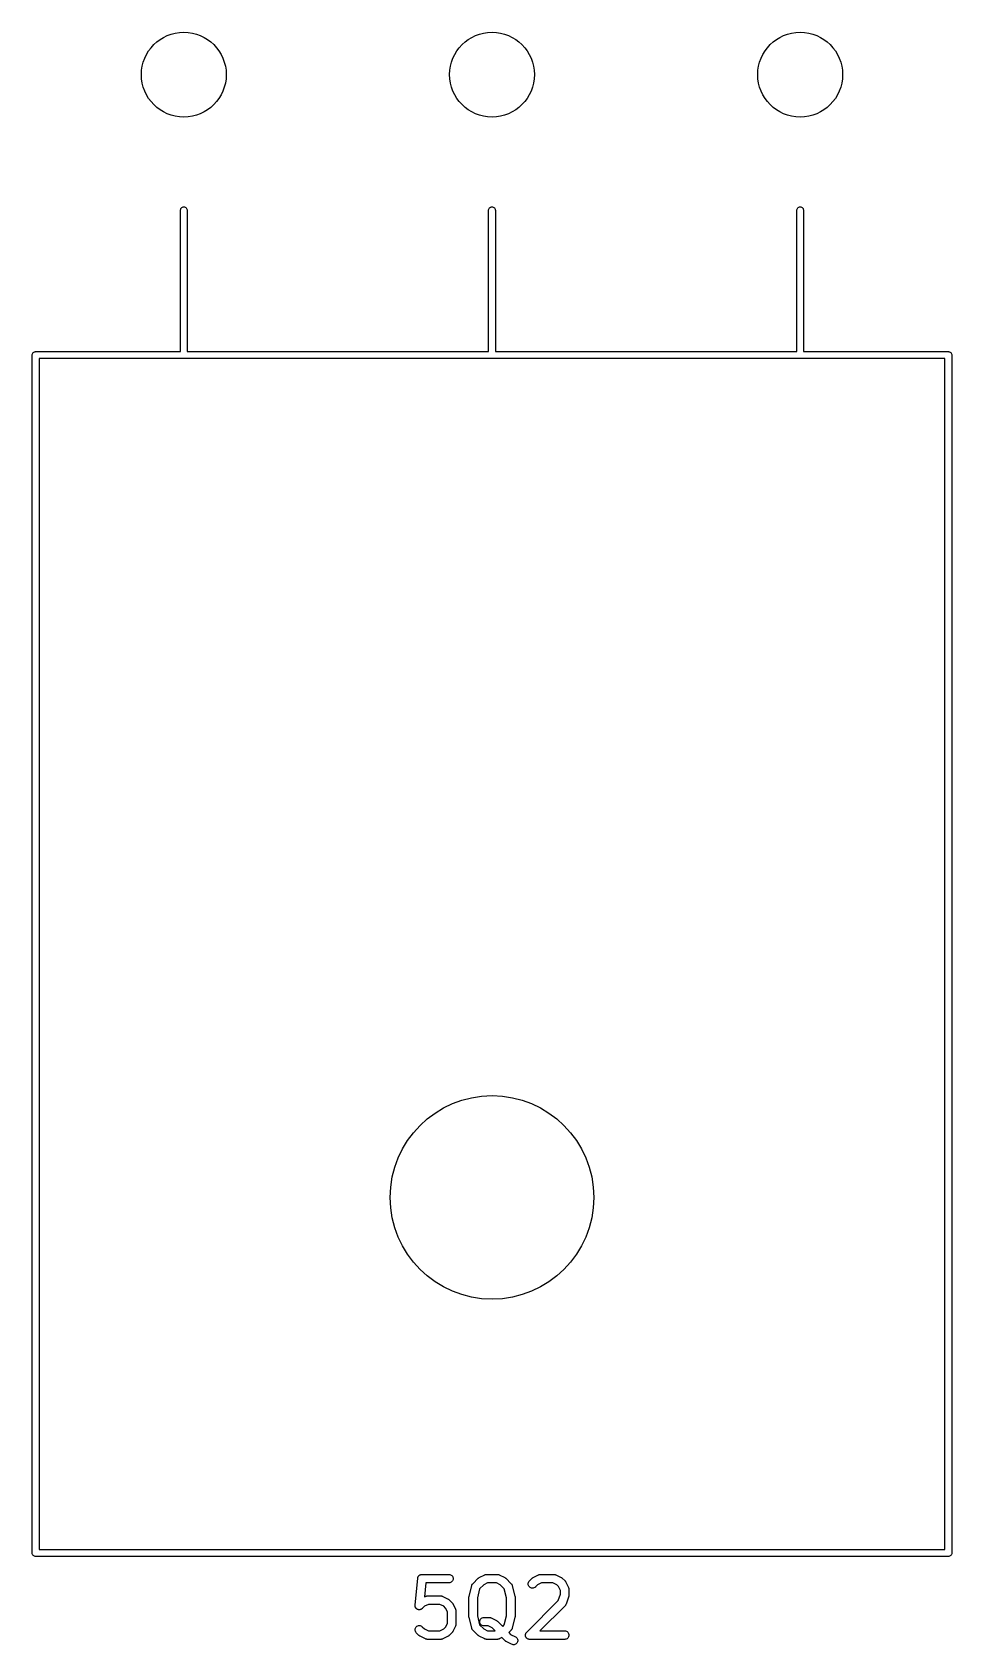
# Model space of a CAD drawing. Extents: x 0.77 to 9.62, y -5.42 to -2.18.
# Drawn here: x 4.144 to 4.785, y -5.418 to -4.295 of the extents above; entities that cross this region are included whole.
import ezdxf

# ---------------------------------------------------------------- set-up
doc = ezdxf.new("R2010")
doc.units = 0
doc.header["$MEASUREMENT"] = 0
doc.layers.add('BLACK', color=7, linetype='CONTINUOUS')

msp = doc.modelspace()

# ---------------------------------------------------------------- linework, layer by layer
at = {"layer": 'BLACK', "linetype": 'CONTINUOUS'}
for p, q in [((4.24764, -4.41937), (4.24767, -4.41903)), ((4.24764, -4.51791), (4.24764, -4.41937)), ((4.24767, -4.41903), (4.24781, -4.41858)), ((4.24781, -4.41858), (4.24803, -4.41817)), ((4.24803, -4.41817), (4.24832, -4.41781)), ((4.24832, -4.41781), (4.24868, -4.41751)), ((4.24868, -4.41751), (4.24909, -4.4173)), ((4.24909, -4.4173), (4.24954, -4.41716)), ((4.24954, -4.41716), (4.25, -4.41711)), ((4.25, -4.41711), (4.25046, -4.41716)), ((4.25046, -4.41716), (4.25091, -4.4173)), ((4.25091, -4.4173), (4.25132, -4.41751)), ((4.25132, -4.41751), (4.25168, -4.41781)), ((4.25168, -4.41781), (4.25197, -4.41817)), ((4.25197, -4.41817), (4.25219, -4.41858)), ((4.25219, -4.41858), (4.25233, -4.41903)), ((4.25233, -4.41903), (4.25236, -4.41937)), ((4.25236, -4.41937), (4.25236, -4.51791)), ((4.4622, -4.41937), (4.46224, -4.41903)), ((4.4622, -4.51791), (4.4622, -4.41937)), ((4.46224, -4.41903), (4.46237, -4.41858)), ((4.46237, -4.41858), (4.46259, -4.41817)), ((4.46259, -4.41817), (4.46289, -4.41781)), ((4.46289, -4.41781), (4.46325, -4.41751)), ((4.46325, -4.41751), (4.46366, -4.4173)), ((4.46366, -4.4173), (4.4641, -4.41716)), ((4.4641, -4.41716), (4.46457, -4.41711)), ((4.46457, -4.41711), (4.46503, -4.41716)), ((4.46503, -4.41716), (4.46548, -4.4173)), ((4.46548, -4.4173), (4.46589, -4.41751)), ((4.46589, -4.41751), (4.46625, -4.41781)), ((4.46625, -4.41781), (4.46654, -4.41817)), ((4.46654, -4.41817), (4.46676, -4.41858)), ((4.46676, -4.41858), (4.46689, -4.41903)), ((4.46689, -4.41903), (4.46693, -4.41937)), ((4.46693, -4.41937), (4.46693, -4.51791)), ((4.67677, -4.41937), (4.67681, -4.41903)), ((4.67677, -4.51791), (4.67677, -4.41937)), ((4.67681, -4.41903), (4.67694, -4.41858)), ((4.67694, -4.41858), (4.67716, -4.41817)), ((4.67716, -4.41817), (4.67746, -4.41781)), ((4.67746, -4.41781), (4.67782, -4.41751)), ((4.67782, -4.41751), (4.67823, -4.4173)), ((4.67823, -4.4173), (4.67867, -4.41716)), ((4.67867, -4.41716), (4.67913, -4.41711)), ((4.67913, -4.41711), (4.6796, -4.41716)), ((4.6796, -4.41716), (4.68004, -4.4173)), ((4.68004, -4.4173), (4.68045, -4.41751)), ((4.68045, -4.41751), (4.68081, -4.41781)), ((4.68081, -4.41781), (4.68111, -4.41817)), ((4.68111, -4.41817), (4.68133, -4.41858)), ((4.68133, -4.41858), (4.68146, -4.41903)), ((4.68146, -4.41903), (4.6815, -4.41937)), ((4.6815, -4.41937), (4.6815, -4.51791)), ((4.14448, -4.52028), (4.14452, -4.51981)), ((4.14449, -4.52039), (4.14448, -4.52028)), ((4.14449, -5.35441), (4.14449, -4.52039)), ((4.14452, -4.51981), (4.14466, -4.51937)), ((4.14466, -4.51937), (4.14488, -4.51896)), ((4.14488, -4.51896), (4.14517, -4.5186)), ((4.14517, -4.5186), (4.14553, -4.5183)), ((4.14553, -4.5183), (4.14594, -4.51808)), ((4.14594, -4.51808), (4.14639, -4.51795)), ((4.14639, -4.51795), (4.14673, -4.51791)), ((4.14673, -4.51791), (4.14685, -4.5179)), ((4.14685, -4.5179), (4.14697, -4.51791)), ((4.14697, -4.51791), (4.24764, -4.51791)), ((4.24988, -4.52264), (4.14921, -4.52264)), ((4.14921, -4.52264), (4.14921, -5.35217)), ((4.25, -4.52265), (4.24988, -4.52264)), ((4.25012, -4.52264), (4.25, -4.52265)), ((4.46445, -4.52264), (4.25012, -4.52264)), ((4.25236, -4.51791), (4.4622, -4.51791)), ((4.46457, -4.52265), (4.46445, -4.52264)), ((4.46468, -4.52264), (4.46457, -4.52265)), ((4.67902, -4.52264), (4.46468, -4.52264)), ((4.46693, -4.51791), (4.67677, -4.51791)), ((4.67913, -4.52265), (4.67902, -4.52264)), ((4.67925, -4.52264), (4.67913, -4.52265)), ((4.77992, -4.52264), (4.67925, -4.52264)), ((4.6815, -4.51791), (4.78217, -4.51791)), ((4.77992, -5.35217), (4.77992, -4.52264)), ((4.78217, -4.51791), (4.78228, -4.5179)), ((4.78228, -4.5179), (4.7824, -4.51791)), ((4.7824, -4.51791), (4.7824, -4.51791)), ((4.7824, -4.51791), (4.78275, -4.51795)), ((4.78275, -4.51795), (4.78319, -4.51808)), ((4.78319, -4.51808), (4.7836, -4.5183)), ((4.7836, -4.5183), (4.78396, -4.5186)), ((4.78396, -4.5186), (4.78426, -4.51896)), ((4.78426, -4.51896), (4.78448, -4.51937)), ((4.78448, -4.51937), (4.78461, -4.51981)), ((4.78461, -4.51981), (4.78466, -4.52028)), ((4.78466, -4.52028), (4.78465, -4.52039)), ((4.78465, -4.52039), (4.78465, -5.35441)), ((4.14448, -5.35453), (4.14449, -5.35441)), ((4.14452, -5.35499), (4.14448, -5.35453)), ((4.14466, -5.35544), (4.14452, -5.35499)), ((4.14488, -5.35585), (4.14466, -5.35544)), ((4.14517, -5.35621), (4.14488, -5.35585)), ((4.14553, -5.3565), (4.14517, -5.35621)), ((4.14921, -5.35217), (4.77992, -5.35217)), ((4.78396, -5.35621), (4.7836, -5.3565)), ((4.78426, -5.35585), (4.78396, -5.35621)), ((4.78448, -5.35544), (4.78426, -5.35585)), ((4.78461, -5.35499), (4.78448, -5.35544)), ((4.78465, -5.35464), (4.78461, -5.35499)), ((4.78465, -5.35441), (4.78466, -5.35453)), ((4.78466, -5.35453), (4.78465, -5.35464)), ((4.14594, -5.35672), (4.14553, -5.3565)), ((4.14639, -5.35686), (4.14594, -5.35672)), ((4.14673, -5.35689), (4.14639, -5.35686)), ((4.14685, -5.3569), (4.14673, -5.35689)), ((4.14673, -5.35689), (4.14673, -5.35689)), ((4.14697, -5.35689), (4.14685, -5.3569)), ((4.78217, -5.35689), (4.14697, -5.35689)), ((4.78228, -5.3569), (4.78217, -5.35689)), ((4.78275, -5.35686), (4.78228, -5.3569)), ((4.78319, -5.35672), (4.78275, -5.35686)), ((4.7836, -5.3565), (4.78319, -5.35672)), ((4.41101, -5.39079), (4.41288, -5.37204)), ((4.41288, -5.37204), (4.41289, -5.372)), ((4.41289, -5.372), (4.41292, -5.37187)), ((4.41292, -5.37187), (4.41293, -5.37174)), ((4.41293, -5.37174), (4.41298, -5.37159)), ((4.41298, -5.37159), (4.41301, -5.37144)), ((4.41301, -5.37144), (4.41306, -5.37132)), ((4.41306, -5.37132), (4.4131, -5.37119)), ((4.4131, -5.37119), (4.41318, -5.37105)), ((4.41318, -5.37105), (4.41324, -5.37091)), ((4.41324, -5.37091), (4.41331, -5.3708)), ((4.41331, -5.3708), (4.41338, -5.37069)), ((4.41338, -5.37069), (4.41348, -5.37057)), ((4.41348, -5.37057), (4.41356, -5.37044)), ((4.41356, -5.37044), (4.41366, -5.37034)), ((4.41366, -5.37034), (4.41374, -5.37024)), ((4.41374, -5.37024), (4.41386, -5.37014)), ((4.41386, -5.37014), (4.41398, -5.37003)), ((4.41398, -5.37003), (4.41409, -5.36996)), ((4.41409, -5.36996), (4.41419, -5.36988)), ((4.41419, -5.36988), (4.41433, -5.3698)), ((4.41433, -5.3698), (4.41446, -5.36972)), ((4.41446, -5.36972), (4.41458, -5.36967)), ((4.41458, -5.36967), (4.4147, -5.36961)), ((4.4147, -5.36961), (4.41485, -5.36956)), ((4.41485, -5.36956), (4.41499, -5.3695)), ((4.41499, -5.3695), (4.41512, -5.36948)), ((4.41512, -5.36948), (4.41525, -5.36944)), ((4.41525, -5.36944), (4.41541, -5.36943)), ((4.41541, -5.36943), (4.41556, -5.3694)), ((4.41556, -5.3694), (4.41569, -5.3694)), ((4.41569, -5.3694), (4.41582, -5.36939)), ((4.41582, -5.36939), (4.43457, -5.36939)), ((4.4185, -5.37529), (4.41752, -5.38506)), ((4.43457, -5.37529), (4.4185, -5.37529)), ((4.43457, -5.36939), (4.43461, -5.36939)), ((4.43514, -5.37523), (4.43457, -5.37529)), ((4.43461, -5.36939), (4.43518, -5.36945)), ((4.4357, -5.37507), (4.43514, -5.37523)), ((4.43518, -5.36945), (4.43573, -5.36962)), ((4.4362, -5.3748), (4.4357, -5.37507)), ((4.43573, -5.36962), (4.43624, -5.3699)), ((4.43665, -5.37443), (4.4362, -5.3748)), ((4.43624, -5.3699), (4.43668, -5.37027)), ((4.43702, -5.37399), (4.43665, -5.37443)), ((4.43668, -5.37027), (4.43704, -5.37072)), ((4.43729, -5.37348), (4.43702, -5.37399)), ((4.43704, -5.37072), (4.43731, -5.37123)), ((4.43746, -5.37293), (4.43729, -5.37348)), ((4.43731, -5.37123), (4.43747, -5.37178)), ((4.43752, -5.37236), (4.43746, -5.37293)), ((4.43747, -5.37178), (4.43752, -5.37236)), ((4.44858, -5.38475), (4.45045, -5.37725)), ((4.45045, -5.37725), (4.45046, -5.37721)), ((4.45046, -5.37721), (4.45053, -5.37702)), ((4.45053, -5.37702), (4.45059, -5.37683)), ((4.45059, -5.37683), (4.45063, -5.37675)), ((4.45063, -5.37675), (4.45067, -5.37667)), ((4.45067, -5.37667), (4.45077, -5.3765)), ((4.45077, -5.3765), (4.45086, -5.37632)), ((4.45086, -5.37632), (4.45092, -5.37625)), ((4.45092, -5.37625), (4.45097, -5.37618)), ((4.45097, -5.37618), (4.4511, -5.37603)), ((4.4511, -5.37603), (4.45123, -5.37587)), ((4.45123, -5.37587), (4.45498, -5.37212)), ((4.45498, -5.37212), (4.45501, -5.3721)), ((4.45501, -5.3721), (4.45514, -5.37199)), ((4.45514, -5.37199), (4.45526, -5.37188)), ((4.45526, -5.37188), (4.45536, -5.37181)), ((4.45536, -5.37181), (4.45546, -5.37174)), ((4.45546, -5.37174), (4.45561, -5.37166)), ((4.45561, -5.37166), (4.45575, -5.37157)), ((4.45575, -5.37157), (4.4595, -5.3697)), ((4.45882, -5.37664), (4.45598, -5.37947)), ((4.46151, -5.37529), (4.45882, -5.37664)), ((4.4595, -5.3697), (4.45953, -5.36968)), ((4.45953, -5.36968), (4.45962, -5.36965)), ((4.45962, -5.36965), (4.45969, -5.36961)), ((4.45969, -5.36961), (4.45989, -5.36955)), ((4.45989, -5.36955), (4.46007, -5.36948)), ((4.46007, -5.36948), (4.46016, -5.36947)), ((4.46016, -5.36947), (4.46024, -5.36944)), ((4.46024, -5.36944), (4.46044, -5.36942)), ((4.46044, -5.36942), (4.46064, -5.36939)), ((4.46064, -5.36939), (4.46073, -5.36939)), ((4.46073, -5.36939), (4.46082, -5.36939)), ((4.46082, -5.36939), (4.46832, -5.36939)), ((4.46762, -5.37529), (4.46151, -5.37529)), ((4.47032, -5.37664), (4.46762, -5.37529)), ((4.46832, -5.36939), (4.46836, -5.36939)), ((4.46836, -5.36939), (4.46844, -5.36939)), ((4.46844, -5.36939), (4.46853, -5.36939)), ((4.46853, -5.36939), (4.46873, -5.36943)), ((4.46873, -5.36943), (4.46893, -5.36945)), ((4.46893, -5.36945), (4.46901, -5.36948)), ((4.46901, -5.36948), (4.4691, -5.36949)), ((4.4691, -5.36949), (4.46929, -5.36956)), ((4.46929, -5.36956), (4.46948, -5.36962)), ((4.46948, -5.36962), (4.46956, -5.36967)), ((4.46956, -5.36967), (4.46964, -5.3697)), ((4.46964, -5.3697), (4.47339, -5.37157)), ((4.47315, -5.37947), (4.47032, -5.37664)), ((4.47339, -5.37157), (4.47342, -5.37159)), ((4.47342, -5.37159), (4.47356, -5.37168)), ((4.47356, -5.37168), (4.47371, -5.37176)), ((4.47371, -5.37176), (4.4738, -5.37184)), ((4.4738, -5.37184), (4.47391, -5.3719)), ((4.47391, -5.3719), (4.47403, -5.37202)), ((4.47403, -5.37202), (4.47415, -5.37212)), ((4.47415, -5.37212), (4.4779, -5.37587)), ((4.4779, -5.37587), (4.47793, -5.3759)), ((4.47793, -5.3759), (4.47806, -5.37606)), ((4.47806, -5.37606), (4.47819, -5.37621)), ((4.47819, -5.37621), (4.47824, -5.37628)), ((4.47824, -5.37628), (4.47829, -5.37635)), ((4.47829, -5.37635), (4.47838, -5.37653)), ((4.47838, -5.37653), (4.47849, -5.3767)), ((4.47849, -5.3767), (4.47852, -5.37679)), ((4.47852, -5.37679), (4.47856, -5.37687)), ((4.47856, -5.37687), (4.47861, -5.37706)), ((4.47861, -5.37706), (4.47868, -5.37725)), ((4.47868, -5.37725), (4.48055, -5.38475)), ((4.48974, -5.37608), (4.48979, -5.3755)), ((4.48979, -5.37665), (4.48974, -5.37608)), ((4.48979, -5.3755), (4.48996, -5.37495)), ((4.48995, -5.3772), (4.48979, -5.37665)), ((4.49022, -5.37771), (4.48995, -5.3772)), ((4.48996, -5.37495), (4.49023, -5.37444)), ((4.49059, -5.37816), (4.49022, -5.37771)), ((4.49023, -5.37444), (4.4906, -5.374)), ((4.49103, -5.37853), (4.49059, -5.37816)), ((4.4906, -5.374), (4.49248, -5.37212)), ((4.49153, -5.37881), (4.49103, -5.37853)), ((4.49208, -5.37898), (4.49153, -5.37881)), ((4.49248, -5.37212), (4.4925, -5.3721)), ((4.4925, -5.3721), (4.49263, -5.37199)), ((4.49263, -5.37199), (4.49275, -5.37188)), ((4.49275, -5.37188), (4.49286, -5.37181)), ((4.49286, -5.37181), (4.49295, -5.37174)), ((4.49295, -5.37174), (4.4931, -5.37166)), ((4.4931, -5.37166), (4.49324, -5.37157)), ((4.49324, -5.37157), (4.49699, -5.3697)), ((4.4943, -5.37856), (4.49378, -5.37883)), ((4.49475, -5.3782), (4.4943, -5.37856)), ((4.49478, -5.37818), (4.49475, -5.3782)), ((4.49631, -5.37664), (4.49478, -5.37818)), ((4.49901, -5.37529), (4.49631, -5.37664)), ((4.49699, -5.3697), (4.49703, -5.36968)), ((4.49703, -5.36968), (4.49711, -5.36965)), ((4.49711, -5.36965), (4.49719, -5.36961)), ((4.49719, -5.36961), (4.49738, -5.36955)), ((4.49738, -5.36955), (4.49757, -5.36948)), ((4.49757, -5.36948), (4.49766, -5.36947)), ((4.49766, -5.36947), (4.49774, -5.36944)), ((4.49774, -5.36944), (4.49794, -5.36942)), ((4.49794, -5.36942), (4.49814, -5.36939)), ((4.49814, -5.36939), (4.49823, -5.36939)), ((4.49823, -5.36939), (4.49831, -5.36939)), ((4.49831, -5.36939), (4.50769, -5.36939)), ((4.50699, -5.37529), (4.49901, -5.37529)), ((4.50969, -5.37664), (4.50699, -5.37529)), ((4.50769, -5.36939), (4.50773, -5.36939)), ((4.50773, -5.36939), (4.50781, -5.36939)), ((4.50781, -5.36939), (4.5079, -5.36939)), ((4.5079, -5.36939), (4.5081, -5.36943)), ((4.5081, -5.36943), (4.5083, -5.36945)), ((4.5083, -5.36945), (4.50838, -5.36948)), ((4.50838, -5.36948), (4.50847, -5.36949)), ((4.50847, -5.36949), (4.50866, -5.36956)), ((4.50866, -5.36956), (4.50885, -5.36962)), ((4.50885, -5.36962), (4.50893, -5.36967)), ((4.50893, -5.36967), (4.50901, -5.3697)), ((4.50901, -5.3697), (4.51276, -5.37157)), ((4.51088, -5.37784), (4.50969, -5.37664)), ((4.51223, -5.38053), (4.51088, -5.37784)), ((4.51276, -5.37157), (4.51279, -5.37159)), ((4.51279, -5.37159), (4.51293, -5.37168)), ((4.51293, -5.37168), (4.51308, -5.37176)), ((4.51308, -5.37176), (4.51317, -5.37184)), ((4.51317, -5.37184), (4.51328, -5.3719)), ((4.51328, -5.3719), (4.5134, -5.37202)), ((4.5134, -5.37202), (4.51352, -5.37212)), ((4.51352, -5.37212), (4.5154, -5.374)), ((4.5154, -5.374), (4.51543, -5.37403)), ((4.51543, -5.37403), (4.51553, -5.37416)), ((4.51553, -5.37416), (4.51565, -5.37428)), ((4.51565, -5.37428), (4.51571, -5.37438)), ((4.51571, -5.37438), (4.51579, -5.37448)), ((4.51579, -5.37448), (4.51586, -5.37463)), ((4.51586, -5.37463), (4.51595, -5.37477)), ((4.51595, -5.37477), (4.51783, -5.37852)), ((4.51783, -5.37852), (4.51784, -5.37855)), ((4.51784, -5.37855), (4.51787, -5.37864)), ((4.51787, -5.37864), (4.51792, -5.37871)), ((4.51792, -5.37871), (4.51797, -5.3789)), ((4.41752, -5.38506), (4.41825, -5.38469)), ((4.41825, -5.38469), (4.41829, -5.38468)), ((4.41829, -5.38468), (4.41837, -5.38465)), ((4.41837, -5.38465), (4.41845, -5.38461)), ((4.41845, -5.38461), (4.41864, -5.38455)), ((4.41864, -5.38455), (4.41883, -5.38448)), ((4.41883, -5.38448), (4.41892, -5.38446)), ((4.41892, -5.38446), (4.419, -5.38444)), ((4.419, -5.38444), (4.4192, -5.38442)), ((4.4192, -5.38442), (4.4194, -5.38439)), ((4.4194, -5.38439), (4.41949, -5.38439)), ((4.41949, -5.38439), (4.41957, -5.38438)), ((4.41957, -5.38438), (4.42895, -5.38438)), ((4.42895, -5.38438), (4.42899, -5.38438)), ((4.42899, -5.38438), (4.42907, -5.38439)), ((4.42907, -5.38439), (4.42916, -5.38439)), ((4.42916, -5.38439), (4.42936, -5.38443)), ((4.42936, -5.38443), (4.42956, -5.38445)), ((4.42956, -5.38445), (4.42964, -5.38447)), ((4.42964, -5.38447), (4.42973, -5.38449)), ((4.42973, -5.38449), (4.42992, -5.38456)), ((4.42992, -5.38456), (4.43011, -5.38462)), ((4.43011, -5.38462), (4.43019, -5.38466)), ((4.43019, -5.38466), (4.43027, -5.38469)), ((4.43027, -5.38469), (4.43402, -5.38657)), ((4.43402, -5.38657), (4.43405, -5.38659)), ((4.43405, -5.38659), (4.43419, -5.38668)), ((4.43419, -5.38668), (4.43434, -5.38676)), ((4.43434, -5.38676), (4.43443, -5.38683)), ((4.43443, -5.38683), (4.43454, -5.3869)), ((4.43454, -5.3869), (4.43466, -5.38702)), ((4.43466, -5.38702), (4.43478, -5.38712)), ((4.43478, -5.38712), (4.43666, -5.389)), ((4.43666, -5.389), (4.43669, -5.38903)), ((4.43669, -5.38903), (4.43679, -5.38916)), ((4.43679, -5.38916), (4.4369, -5.38928)), ((4.4369, -5.38928), (4.43697, -5.38938)), ((4.43697, -5.38938), (4.43705, -5.38948)), ((4.43705, -5.38948), (4.43712, -5.38962)), ((4.43712, -5.38962), (4.43721, -5.38976)), ((4.43721, -5.38976), (4.43909, -5.39351)), ((4.44849, -5.38532), (4.44853, -5.38508)), ((4.4485, -5.38537), (4.44849, -5.38532)), ((4.44849, -5.38542), (4.4485, -5.38537)), ((4.44849, -5.38546), (4.44849, -5.38542)), ((4.44849, -5.39858), (4.44849, -5.38546)), ((4.44853, -5.38508), (4.44856, -5.38485)), ((4.44856, -5.38485), (4.44857, -5.3848)), ((4.44857, -5.3848), (4.44858, -5.38475)), ((4.45598, -5.37947), (4.4544, -5.38582)), ((4.4544, -5.38582), (4.4544, -5.39822)), ((4.47474, -5.38582), (4.47315, -5.37947)), ((4.47474, -5.39822), (4.47474, -5.38582)), ((4.48055, -5.38475), (4.48056, -5.38479)), ((4.48056, -5.38479), (4.48057, -5.38484)), ((4.48057, -5.38484), (4.48059, -5.38489)), ((4.48059, -5.38489), (4.48061, -5.38512)), ((4.48061, -5.38512), (4.48064, -5.38536)), ((4.48064, -5.38536), (4.48064, -5.38541)), ((4.48064, -5.38541), (4.48064, -5.38546)), ((4.48064, -5.38546), (4.48064, -5.39858)), ((4.48873, -5.40962), (4.51073, -5.38762)), ((4.49266, -5.37904), (4.49208, -5.37898)), ((4.49323, -5.37899), (4.49266, -5.37904)), ((4.49378, -5.37883), (4.49323, -5.37899)), ((4.51073, -5.38762), (4.51223, -5.38311)), ((4.51223, -5.38311), (4.51223, -5.38053)), ((4.51799, -5.38452), (4.51611, -5.39014)), ((4.51797, -5.3789), (4.51804, -5.37909)), ((4.51802, -5.38436), (4.51799, -5.38452)), ((4.51807, -5.3842), (4.51802, -5.38436)), ((4.51804, -5.37909), (4.51806, -5.37918)), ((4.51806, -5.37918), (4.51808, -5.37926)), ((4.51809, -5.38408), (4.51807, -5.3842)), ((4.51808, -5.37926), (4.5181, -5.37946)), ((4.51811, -5.38396), (4.51809, -5.38408)), ((4.5181, -5.37946), (4.51813, -5.37966)), ((4.51812, -5.38379), (4.51811, -5.38396)), ((4.51814, -5.38363), (4.51812, -5.38379)), ((4.51813, -5.37966), (4.51813, -5.37975)), ((4.51813, -5.37975), (4.51814, -5.37984)), ((4.51814, -5.37984), (4.51814, -5.38359)), ((4.51814, -5.38359), (4.51814, -5.38363)), ((4.411, -5.39108), (4.41101, -5.39093)), ((4.41101, -5.39122), (4.411, -5.39108)), ((4.41101, -5.39093), (4.41101, -5.39079)), ((4.41101, -5.39137), (4.41101, -5.39122)), ((4.41104, -5.39151), (4.41101, -5.39137)), ((4.41105, -5.39165), (4.41104, -5.39151)), ((4.41109, -5.39179), (4.41105, -5.39165)), ((4.41112, -5.39193), (4.41109, -5.39179)), ((4.41117, -5.39206), (4.41112, -5.39193)), ((4.41121, -5.3922), (4.41117, -5.39206)), ((4.41128, -5.39233), (4.41121, -5.3922)), ((4.41134, -5.39247), (4.41128, -5.39233)), ((4.41142, -5.39258), (4.41134, -5.39247)), ((4.41148, -5.39271), (4.41142, -5.39258)), ((4.41158, -5.39283), (4.41148, -5.39271)), ((4.41166, -5.39295), (4.41158, -5.39283)), ((4.41176, -5.39305), (4.41166, -5.39295)), ((4.41185, -5.39316), (4.41176, -5.39305)), ((4.41196, -5.39325), (4.41185, -5.39316)), ((4.41206, -5.39336), (4.41196, -5.39325)), ((4.41218, -5.39344), (4.41206, -5.39336)), ((4.41229, -5.39353), (4.41218, -5.39344)), ((4.41242, -5.3936), (4.41229, -5.39353)), ((4.41254, -5.39368), (4.41242, -5.3936)), ((4.41267, -5.39374), (4.41254, -5.39368)), ((4.41279, -5.3938), (4.41267, -5.39374)), ((4.41293, -5.39385), (4.41279, -5.3938)), ((4.41307, -5.3939), (4.41293, -5.39385)), ((4.41321, -5.39393), (4.41307, -5.3939)), ((4.41334, -5.39398), (4.41321, -5.39393)), ((4.41349, -5.39399), (4.41334, -5.39398)), ((4.41363, -5.39402), (4.41349, -5.39399)), ((4.41378, -5.39402), (4.41363, -5.39402)), ((4.41392, -5.39404), (4.41378, -5.39402)), ((4.41406, -5.39403), (4.41392, -5.39404)), ((4.41421, -5.39403), (4.41406, -5.39403)), ((4.41435, -5.394), (4.41421, -5.39403)), ((4.41449, -5.39399), (4.41435, -5.394)), ((4.41463, -5.39395), (4.41449, -5.39399)), ((4.41478, -5.39392), (4.41463, -5.39395)), ((4.41491, -5.39387), (4.41478, -5.39392)), ((4.41504, -5.39383), (4.41491, -5.39387)), ((4.41518, -5.39376), (4.41504, -5.39383)), ((4.41531, -5.3937), (4.41518, -5.39376)), ((4.41543, -5.39363), (4.41531, -5.3937)), ((4.41556, -5.39356), (4.41543, -5.39363)), ((4.41567, -5.39347), (4.41556, -5.39356)), ((4.41579, -5.39339), (4.41567, -5.39347)), ((4.4159, -5.39329), (4.41579, -5.39339)), ((4.41601, -5.3932), (4.4159, -5.39329)), ((4.41604, -5.39317), (4.41601, -5.3932)), ((4.41757, -5.39164), (4.41604, -5.39317)), ((4.42027, -5.39029), (4.41757, -5.39164)), ((4.42825, -5.39029), (4.42027, -5.39029)), ((4.43095, -5.39164), (4.42825, -5.39029)), ((4.43214, -5.39283), (4.43095, -5.39164)), ((4.43349, -5.39553), (4.43214, -5.39283)), ((4.43349, -5.40351), (4.43349, -5.39553)), ((4.43909, -5.39351), (4.4391, -5.39355)), ((4.4391, -5.39355), (4.43913, -5.39363)), ((4.43913, -5.39363), (4.43918, -5.39371)), ((4.43918, -5.39371), (4.43923, -5.3939)), ((4.43923, -5.3939), (4.4393, -5.39409)), ((4.4393, -5.39409), (4.43932, -5.39418)), ((4.43932, -5.39418), (4.43934, -5.39426)), ((4.43934, -5.39426), (4.43936, -5.39446)), ((4.43936, -5.39446), (4.43939, -5.39466)), ((4.43939, -5.39466), (4.43939, -5.39475)), ((4.43939, -5.39475), (4.4394, -5.39483)), ((4.4394, -5.39483), (4.4394, -5.40421)), ((4.4485, -5.39864), (4.44849, -5.39858)), ((4.44849, -5.39869), (4.4485, -5.39864)), ((4.44852, -5.39892), (4.44849, -5.39869)), ((4.44855, -5.39916), (4.44852, -5.39892)), ((4.44856, -5.39921), (4.44855, -5.39916)), ((4.44857, -5.39926), (4.44856, -5.39921)), ((4.44858, -5.3993), (4.44857, -5.39926)), ((4.45045, -5.4068), (4.44858, -5.3993)), ((4.4544, -5.39822), (4.45598, -5.40457)), ((4.45605, -5.40174), (4.45622, -5.40119)), ((4.45622, -5.40119), (4.45649, -5.40068)), ((4.45649, -5.40068), (4.45686, -5.40024)), ((4.45686, -5.40024), (4.45731, -5.39987)), ((4.45731, -5.39987), (4.45782, -5.3996)), ((4.45782, -5.3996), (4.45837, -5.39944)), ((4.45837, -5.39944), (4.45894, -5.39938)), ((4.45894, -5.39938), (4.46269, -5.39938)), ((4.46269, -5.39938), (4.46273, -5.39938)), ((4.46273, -5.39938), (4.46282, -5.39939)), ((4.46282, -5.39939), (4.46291, -5.39939)), ((4.46291, -5.39939), (4.46311, -5.39942)), ((4.46311, -5.39942), (4.46331, -5.39945)), ((4.46331, -5.39945), (4.46339, -5.39947)), ((4.46339, -5.39947), (4.46347, -5.39949)), ((4.46347, -5.39949), (4.46366, -5.39956)), ((4.46366, -5.39956), (4.46386, -5.39962)), ((4.46386, -5.39962), (4.46393, -5.39966)), ((4.46393, -5.39966), (4.46401, -5.39969)), ((4.46401, -5.39969), (4.46776, -5.40157)), ((4.47315, -5.40457), (4.47474, -5.39822)), ((4.48055, -5.3993), (4.47868, -5.4068)), ((4.48056, -5.39925), (4.48055, -5.3993)), ((4.48058, -5.3992), (4.48056, -5.39925)), ((4.4806, -5.39896), (4.48058, -5.3992)), ((4.48064, -5.39873), (4.4806, -5.39896)), ((4.48064, -5.39858), (4.48064, -5.39863)), ((4.48064, -5.39863), (4.48064, -5.39868)), ((4.48064, -5.39868), (4.48064, -5.39873)), ((4.5154, -5.3913), (4.49794, -5.40876)), ((4.51545, -5.39123), (4.5154, -5.3913)), ((4.51552, -5.39117), (4.51545, -5.39123)), ((4.51564, -5.39101), (4.51552, -5.39117)), ((4.51576, -5.39085), (4.51564, -5.39101)), ((4.51581, -5.39078), (4.51576, -5.39085)), ((4.51586, -5.39071), (4.51581, -5.39078)), ((4.51594, -5.39052), (4.51586, -5.39071)), ((4.51604, -5.39035), (4.51594, -5.39052)), ((4.51606, -5.39026), (4.51604, -5.39035)), ((4.5161, -5.39018), (4.51606, -5.39026)), ((4.51611, -5.39014), (4.5161, -5.39018)), ((4.411, -5.40793), (4.41106, -5.40735)), ((4.41105, -5.4085), (4.411, -5.40793)), ((4.41121, -5.40905), (4.41105, -5.4085)), ((4.41106, -5.40735), (4.41123, -5.4068)), ((4.41147, -5.40957), (4.41121, -5.40905)), ((4.41123, -5.4068), (4.41151, -5.4063)), ((4.41183, -5.41002), (4.41147, -5.40957)), ((4.41151, -5.4063), (4.41187, -5.40586)), ((4.41186, -5.41005), (4.41183, -5.41002)), ((4.41374, -5.41192), (4.41186, -5.41005)), ((4.41187, -5.40586), (4.41232, -5.40549)), ((4.41232, -5.40549), (4.41283, -5.40522)), ((4.41283, -5.40522), (4.41338, -5.40506)), ((4.41338, -5.40506), (4.41396, -5.40501)), ((4.41386, -5.41203), (4.41374, -5.41192)), ((4.41398, -5.41214), (4.41386, -5.41203)), ((4.41396, -5.40501), (4.41453, -5.40506)), ((4.41409, -5.41221), (4.41398, -5.41214)), ((4.41418, -5.41229), (4.41409, -5.41221)), ((4.41433, -5.41237), (4.41418, -5.41229)), ((4.41447, -5.41246), (4.41433, -5.41237)), ((4.4145, -5.41247), (4.41447, -5.41246)), ((4.41825, -5.41435), (4.4145, -5.41247)), ((4.41453, -5.40506), (4.41508, -5.40523)), ((4.41508, -5.40523), (4.41559, -5.4055)), ((4.41559, -5.4055), (4.41604, -5.40587)), ((4.41604, -5.40587), (4.41757, -5.40741)), ((4.41757, -5.40741), (4.42027, -5.40876)), ((4.42027, -5.40876), (4.42825, -5.40876)), ((4.42825, -5.40876), (4.43095, -5.40741)), ((4.43402, -5.41247), (4.43027, -5.41435)), ((4.43095, -5.40741), (4.43214, -5.40621)), ((4.43214, -5.40621), (4.43349, -5.40351)), ((4.43416, -5.41239), (4.43402, -5.41247)), ((4.4343, -5.41231), (4.43416, -5.41239)), ((4.4344, -5.41223), (4.4343, -5.41231)), ((4.4345, -5.41217), (4.4344, -5.41223)), ((4.43462, -5.41205), (4.4345, -5.41217)), ((4.43475, -5.41195), (4.43462, -5.41205)), ((4.43478, -5.41192), (4.43475, -5.41195)), ((4.43666, -5.41005), (4.43478, -5.41192)), ((4.43676, -5.40992), (4.43666, -5.41005)), ((4.43688, -5.4098), (4.43676, -5.40992)), ((4.43695, -5.4097), (4.43688, -5.4098)), ((4.43702, -5.4096), (4.43695, -5.4097)), ((4.4371, -5.40945), (4.43702, -5.4096)), ((4.43719, -5.40932), (4.4371, -5.40945)), ((4.43721, -5.40928), (4.43719, -5.40932)), ((4.43909, -5.40553), (4.43721, -5.40928)), ((4.43912, -5.40545), (4.43909, -5.40553)), ((4.43916, -5.40537), (4.43912, -5.40545)), ((4.43922, -5.40518), (4.43916, -5.40537)), ((4.43929, -5.40499), (4.43922, -5.40518)), ((4.43931, -5.40491), (4.43929, -5.40499)), ((4.43933, -5.40482), (4.43931, -5.40491)), ((4.43936, -5.40462), (4.43933, -5.40482)), ((4.43939, -5.40442), (4.43936, -5.40462)), ((4.4394, -5.40425), (4.43939, -5.40434)), ((4.43939, -5.40434), (4.43939, -5.40442)), ((4.4394, -5.40421), (4.4394, -5.40425)), ((4.45052, -5.40699), (4.45045, -5.4068)), ((4.45058, -5.40718), (4.45052, -5.40699)), ((4.45062, -5.40726), (4.45058, -5.40718)), ((4.45065, -5.40734), (4.45062, -5.40726)), ((4.45075, -5.40751), (4.45065, -5.40734)), ((4.45084, -5.40769), (4.45075, -5.40751)), ((4.4509, -5.40776), (4.45084, -5.40769)), ((4.45094, -5.40784), (4.4509, -5.40776)), ((4.45108, -5.40799), (4.45094, -5.40784)), ((4.4512, -5.40814), (4.45108, -5.40799)), ((4.45123, -5.40817), (4.4512, -5.40814)), ((4.45498, -5.41192), (4.45123, -5.40817)), ((4.45511, -5.41203), (4.45498, -5.41192)), ((4.45523, -5.41214), (4.45511, -5.41203)), ((4.45533, -5.41221), (4.45523, -5.41214)), ((4.45543, -5.41229), (4.45533, -5.41221)), ((4.45557, -5.41237), (4.45543, -5.41229)), ((4.45571, -5.41246), (4.45557, -5.41237)), ((4.45575, -5.41247), (4.45571, -5.41246)), ((4.4595, -5.41435), (4.45575, -5.41247)), ((4.45598, -5.40457), (4.45882, -5.40741)), ((4.45599, -5.40231), (4.45605, -5.40174)), ((4.45604, -5.40289), (4.45599, -5.40231)), ((4.4562, -5.40344), (4.45604, -5.40289)), ((4.45647, -5.40395), (4.4562, -5.40344)), ((4.45683, -5.4044), (4.45647, -5.40395)), ((4.45727, -5.40477), (4.45683, -5.4044)), ((4.45778, -5.40505), (4.45727, -5.40477)), ((4.45833, -5.40522), (4.45778, -5.40505)), ((4.4589, -5.40529), (4.45833, -5.40522)), ((4.45882, -5.40741), (4.46151, -5.40876)), ((4.45894, -5.40529), (4.4589, -5.40529)), ((4.462, -5.40529), (4.45894, -5.40529)), ((4.46151, -5.40876), (4.46681, -5.40876)), ((4.46469, -5.40664), (4.462, -5.40529)), ((4.46681, -5.40876), (4.46469, -5.40664)), ((4.46776, -5.40157), (4.4678, -5.40159)), ((4.4678, -5.40159), (4.46794, -5.40168)), ((4.46794, -5.40168), (4.46808, -5.40176)), ((4.46808, -5.40176), (4.46818, -5.40183)), ((4.46818, -5.40183), (4.46828, -5.4019)), ((4.46828, -5.4019), (4.4684, -5.40202)), ((4.4684, -5.40202), (4.46853, -5.40212)), ((4.46853, -5.40212), (4.47207, -5.40566)), ((4.47207, -5.40566), (4.47315, -5.40457)), ((4.4779, -5.40817), (4.47624, -5.40983)), ((4.47624, -5.40983), (4.47756, -5.41116)), ((4.47756, -5.41116), (4.48089, -5.41282)), ((4.47803, -5.40802), (4.4779, -5.40817)), ((4.47817, -5.40787), (4.47803, -5.40802)), ((4.47821, -5.40779), (4.47817, -5.40787)), ((4.47827, -5.40773), (4.47821, -5.40779)), ((4.47836, -5.40755), (4.47827, -5.40773)), ((4.47847, -5.40738), (4.47836, -5.40755)), ((4.4785, -5.4073), (4.47847, -5.40738)), ((4.47854, -5.40722), (4.4785, -5.4073)), ((4.4786, -5.40703), (4.47854, -5.40722)), ((4.47867, -5.40684), (4.4786, -5.40703)), ((4.47868, -5.4068), (4.47867, -5.40684)), ((4.48786, -5.41169), (4.48789, -5.41141)), ((4.48786, -5.4117), (4.48786, -5.41169)), ((4.48786, -5.41169), (4.48786, -5.41169)), ((4.48789, -5.41198), (4.48786, -5.4117)), ((4.48789, -5.41141), (4.48792, -5.41112)), ((4.48791, -5.41226), (4.48789, -5.41198)), ((4.48791, -5.41227), (4.48791, -5.41226)), ((4.48792, -5.41227), (4.48791, -5.41227)), ((4.48792, -5.41111), (4.48801, -5.41084)), ((4.48792, -5.41112), (4.48792, -5.41111)), ((4.48792, -5.41112), (4.48792, -5.41112)), ((4.488, -5.41254), (4.48792, -5.41227)), ((4.48801, -5.41084), (4.48809, -5.41057)), ((4.48809, -5.41056), (4.48823, -5.41031)), ((4.48809, -5.41057), (4.48809, -5.41056)), ((4.48809, -5.41057), (4.48809, -5.41057)), ((4.48823, -5.41031), (4.48836, -5.41007)), ((4.48836, -5.41007), (4.48836, -5.41006)), ((4.48836, -5.41006), (4.48837, -5.41006)), ((4.48837, -5.41006), (4.48855, -5.40984)), ((4.48855, -5.40984), (4.48873, -5.40962)), ((4.49794, -5.40876), (4.51519, -5.40876)), ((4.51519, -5.40876), (4.51523, -5.40876)), ((4.51523, -5.40876), (4.5158, -5.40882)), ((4.5158, -5.40882), (4.51635, -5.40899)), ((4.51635, -5.40899), (4.51685, -5.40927)), ((4.51685, -5.40927), (4.5173, -5.40964)), ((4.5173, -5.40964), (4.51766, -5.41009)), ((4.51766, -5.41009), (4.51792, -5.4106)), ((4.51808, -5.4123), (4.51791, -5.41285)), ((4.51792, -5.4106), (4.51809, -5.41115)), ((4.51814, -5.41173), (4.51808, -5.4123)), ((4.51809, -5.41115), (4.51814, -5.41173)), ((4.41833, -5.41438), (4.41825, -5.41435)), ((4.41841, -5.41442), (4.41833, -5.41438)), ((4.4186, -5.41448), (4.41841, -5.41442)), ((4.41879, -5.41456), (4.4186, -5.41448)), ((4.41888, -5.41457), (4.41879, -5.41456)), ((4.41896, -5.4146), (4.41888, -5.41457)), ((4.41916, -5.41462), (4.41896, -5.4146)), ((4.41936, -5.41465), (4.41916, -5.41462)), ((4.41944, -5.41465), (4.41936, -5.41465)), ((4.41953, -5.41466), (4.41944, -5.41465)), ((4.41957, -5.41466), (4.41953, -5.41466)), ((4.42895, -5.41466), (4.41957, -5.41466)), ((4.42903, -5.41465), (4.42895, -5.41466)), ((4.42912, -5.41466), (4.42903, -5.41465)), ((4.42932, -5.41462), (4.42912, -5.41466)), ((4.42952, -5.4146), (4.42932, -5.41462)), ((4.4296, -5.41458), (4.42952, -5.4146)), ((4.42969, -5.41457), (4.4296, -5.41458)), ((4.42988, -5.4145), (4.42969, -5.41457)), ((4.43007, -5.41444), (4.42988, -5.4145)), ((4.43015, -5.4144), (4.43007, -5.41444)), ((4.43023, -5.41437), (4.43015, -5.4144)), ((4.43027, -5.41435), (4.43023, -5.41437)), ((4.45958, -5.41438), (4.4595, -5.41435)), ((4.45965, -5.41442), (4.45958, -5.41438)), ((4.45985, -5.41448), (4.45965, -5.41442)), ((4.46003, -5.41456), (4.45985, -5.41448)), ((4.46012, -5.41457), (4.46003, -5.41456)), ((4.4602, -5.4146), (4.46012, -5.41457)), ((4.4604, -5.41462), (4.4602, -5.4146)), ((4.4606, -5.41465), (4.4604, -5.41462)), ((4.46069, -5.41465), (4.4606, -5.41465)), ((4.46078, -5.41466), (4.46069, -5.41465)), ((4.46082, -5.41466), (4.46078, -5.41466)), ((4.46832, -5.41466), (4.46082, -5.41466)), ((4.4684, -5.41465), (4.46832, -5.41466)), ((4.46849, -5.41466), (4.4684, -5.41465)), ((4.46869, -5.41462), (4.46849, -5.41466)), ((4.46889, -5.4146), (4.46869, -5.41462)), ((4.46897, -5.41458), (4.46889, -5.4146)), ((4.46906, -5.41457), (4.46897, -5.41458)), ((4.46925, -5.4145), (4.46906, -5.41457)), ((4.46944, -5.41444), (4.46925, -5.4145)), ((4.46952, -5.4144), (4.46944, -5.41444)), ((4.4696, -5.41437), (4.46952, -5.4144)), ((4.46964, -5.41435), (4.4696, -5.41437)), ((4.47148, -5.41343), (4.46964, -5.41435)), ((4.47373, -5.41567), (4.47148, -5.41343)), ((4.47386, -5.41578), (4.47373, -5.41567)), ((4.47397, -5.41589), (4.47386, -5.41578)), ((4.47408, -5.41596), (4.47397, -5.41589)), ((4.47417, -5.41604), (4.47408, -5.41596)), ((4.47432, -5.41611), (4.47417, -5.41604)), ((4.47446, -5.41621), (4.47432, -5.41611)), ((4.4745, -5.41622), (4.47446, -5.41621)), ((4.47824, -5.4181), (4.4745, -5.41622)), ((4.47878, -5.4183), (4.47824, -5.4181)), ((4.47935, -5.4184), (4.47878, -5.4183)), ((4.47993, -5.41839), (4.47935, -5.4184)), ((4.48049, -5.41826), (4.47993, -5.41839)), ((4.48102, -5.41803), (4.48049, -5.41826)), ((4.48089, -5.41282), (4.48092, -5.41284)), ((4.48092, -5.41284), (4.48141, -5.41315)), ((4.48149, -5.4177), (4.48102, -5.41803)), ((4.48141, -5.41315), (4.48182, -5.41355)), ((4.48189, -5.41728), (4.48149, -5.4177)), ((4.48182, -5.41355), (4.48215, -5.41402)), ((4.4822, -5.4168), (4.48189, -5.41728)), ((4.48215, -5.41402), (4.48238, -5.41455)), ((4.48241, -5.41626), (4.4822, -5.4168)), ((4.48238, -5.41455), (4.4825, -5.41512)), ((4.48251, -5.41569), (4.48241, -5.41626)), ((4.4825, -5.41512), (4.48251, -5.41569)), ((4.48808, -5.41281), (4.488, -5.41254)), ((4.48808, -5.41282), (4.48808, -5.41281)), ((4.48822, -5.41308), (4.48808, -5.41282)), ((4.48808, -5.41282), (4.48808, -5.41282)), ((4.48834, -5.41332), (4.48822, -5.41308)), ((4.48835, -5.41333), (4.48834, -5.41332)), ((4.48853, -5.41356), (4.48835, -5.41333)), ((4.48835, -5.41333), (4.48835, -5.41333)), ((4.4887, -5.41377), (4.48853, -5.41356)), ((4.48871, -5.41378), (4.4887, -5.41377)), ((4.48893, -5.41396), (4.48871, -5.41378)), ((4.48871, -5.41378), (4.48871, -5.41378)), ((4.48915, -5.41414), (4.48893, -5.41396)), ((4.48915, -5.41415), (4.48915, -5.41414)), ((4.4894, -5.41429), (4.48915, -5.41415)), ((4.48915, -5.41415), (4.48915, -5.41415)), ((4.48965, -5.41442), (4.4894, -5.41429)), ((4.48966, -5.41442), (4.48965, -5.41442)), ((4.48966, -5.41443), (4.48966, -5.41442)), ((4.48993, -5.41451), (4.48966, -5.41443)), ((4.4902, -5.4146), (4.48993, -5.41451)), ((4.49021, -5.4146), (4.4902, -5.4146)), ((4.4902, -5.4146), (4.4902, -5.4146)), ((4.49049, -5.41463), (4.49021, -5.4146)), ((4.49077, -5.41466), (4.49049, -5.41463)), ((4.49078, -5.41466), (4.49077, -5.41466)), ((4.49081, -5.41466), (4.49078, -5.41466)), ((4.49078, -5.41466), (4.49078, -5.41466)), ((4.49078, -5.41466), (4.49078, -5.41466)), ((4.51519, -5.41466), (4.49081, -5.41466)), ((4.51576, -5.4146), (4.51519, -5.41466)), ((4.51631, -5.41444), (4.51576, -5.4146)), ((4.51682, -5.41417), (4.51631, -5.41444)), ((4.51727, -5.4138), (4.51682, -5.41417)), ((4.51763, -5.41336), (4.51727, -5.4138)), ((4.51791, -5.41285), (4.51763, -5.41336))]:
    msp.add_line(p, q, dxfattribs=at)
at = {"layer": 'BLACK'}
for centre, radius in [((4.25, -4.325), 0.02953), ((4.46457, -4.325), 0.02953), ((4.67913, -4.325), 0.02953), ((4.46457, -5.10689), 0.07087)]:
    msp.add_circle(centre, radius, dxfattribs=at)

doc.saveas('drawing.dxf')
